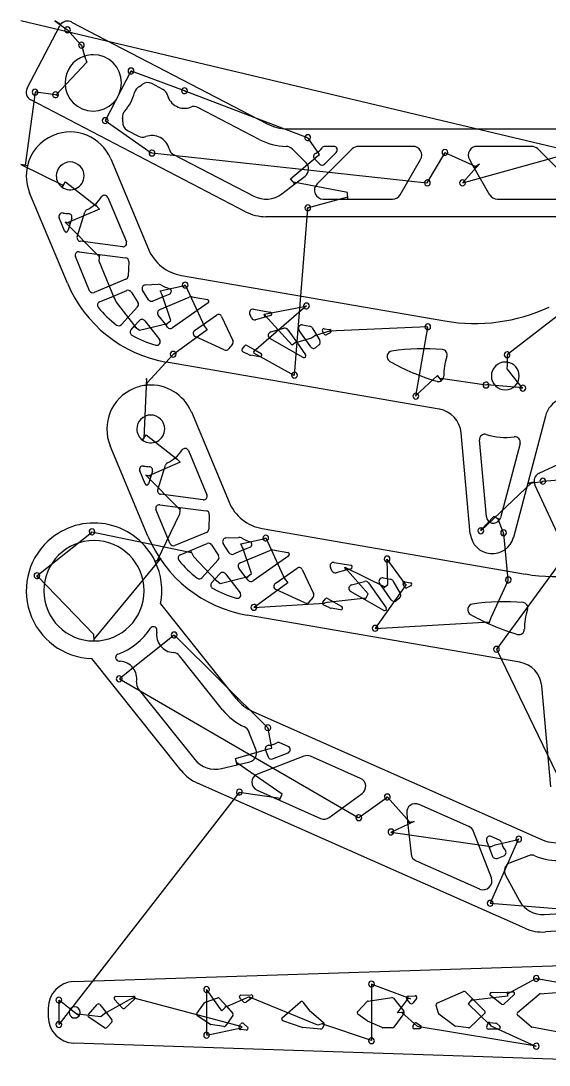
# Model space of a CAD drawing. Extents: x 0.9 to 49.1, y 1 to 24.4.
# Drawn here: x 0.88 to 12.71, y 1 to 24.38 of the extents above; entities that cross this region are included whole.
import ezdxf

# ---------------------------------------------------------------- set-up
doc = ezdxf.new("R2010")
doc.units = 0
doc.layers.get('0').update_dxf_attribs({"linetype": 'CONTINUOUS'})
doc.layers.add('3', color=7, linetype='CONTINUOUS')
doc.layers.add('9', color=7, linetype='CONTINUOUS')

msp = doc.modelspace()

# ---------------------------------------------------------------- linework, layer by layer
at = {"color": 0, "linetype": 'CONTINUOUS'}
for p, q in [((23.27, 19.065), (0.881, 24.385)), ((1.643, 24.385), (1.909, 24.19)), ((1.924, 24.188), (2.222, 23.851)), ((2.236, 23.844), (2.319, 23.549)), ((2.358, 23.458), (1.671, 22.727)), ((3.345, 23.26), (2.775, 22.165)), ((4.542, 22.818), (3.359, 23.255)), ((1.199, 22.785), (0.979, 21.153)), ((1.656, 22.727), (1.212, 22.792)), ((7.301, 21.769), (4.557, 22.814)), ((2.771, 22.152), (3.801, 21.429)), ((7.566, 21.392), (7.314, 21.76)), ((3.816, 21.428), (9.966, 20.757)), ((6.917, 20.848), (7.489, 21.33)), ((9.98, 20.76), (10.372, 21.424)), ((10.372, 21.439), (11.067, 21.127)), ((10.772, 20.756), (12.953, 21.365)), ((0.881, 21.167), (1.832, 20.699)), ((11.148, 21.184), (10.778, 20.769)), ((1.883, 20.784), (2.571, 20.236)), ((8.194, 20.542), (6.984, 20.774)), ((7.3, 20.196), (8.203, 20.443)), ((2.642, 20.167), (1.938, 19.866)), ((7.005, 16.452), (7.305, 20.181)), ((1.875, 19.878), (2.631, 19.107)), ((2.627, 19.008), (2.968, 18.176)), ((4, 18.34), (4.547, 18.459)), ((4.236, 17.678), (4.046, 18.252)), ((4.556, 18.471), (4.988, 17.544)), ((3.014, 18.089), (3.455, 17.515)), ((7.273, 18.003), (6.092, 16.973)), ((6.328, 17.818), (7.26, 17.994)), ((6.953, 17.121), (6.338, 17.801)), ((13.111, 17.946), (11.778, 16.917)), ((3.534, 17.455), (4.163, 17.611)), ((5.052, 17.468), (4.305, 16.922)), ((7.738, 17.421), (7.454, 17.328)), ((9.987, 17.531), (7.778, 17.433)), ((9.725, 15.981), (9.992, 17.516)), ((7.389, 17.281), (7.007, 17.169)), ((4.293, 16.915), (3.706, 16.277)), ((6.087, 16.954), (6.991, 16.451)), ((11.768, 16.907), (11.765, 16.693)), ((3.69, 16.375), (3.636, 15.032)), ((10.206, 16.446), (9.722, 15.995)), ((11.296, 16.227), (10.273, 16.373)), ((11.758, 16.594), (12.102, 16.161)), ((12.117, 16.164), (11.309, 16.234)), ((3.687, 15.117), (4.376, 14.569)), ((4.447, 14.5), (3.743, 14.199)), ((3.68, 14.211), (4.436, 13.44)), ((11.181, 12.968), (12.322, 14.049)), ((12.225, 14.028), (12.556, 14.066)), ((12.565, 14.079), (13.013, 14.115)), ((4.432, 13.341), (3.931, 12.3)), ((11.469, 13.283), (11.178, 12.982)), ((11.685, 12.922), (11.558, 13.24)), ((1.239, 11.957), (2.465, 12.928)), ((2.469, 12.943), (4.698, 12.478)), ((11.792, 11.865), (11.69, 12.908)), ((5.805, 12.673), (6.349, 12.796)), ((6.362, 12.805), (6.793, 11.877)), ((13.235, 12.648), (11.536, 10.325)), ((6.041, 12.011), (5.851, 12.585)), ((4.016, 12.35), (2.52, 10.547)), ((4.744, 12.391), (5.26, 11.848)), ((9.076, 12.333), (9.478, 11.779)), ((9.096, 11.763), (9.081, 12.318)), ((2.511, 10.646), (1.252, 11.949)), ((5.339, 11.788), (5.968, 11.944)), ((8.133, 12.151), (9.03, 11.707)), ((8.654, 11.555), (8.143, 12.134)), ((6.856, 11.802), (6.11, 11.255)), ((9.508, 11.765), (8.82, 10.794)), ((11.411, 11.021), (11.792, 11.85)), ((7.737, 11.364), (8.613, 11.465)), ((6.098, 11.248), (7.679, 11.344)), ((8.814, 10.781), (11.378, 10.927)), ((4.311, 10.631), (3.095, 9.66)), ((6.408, 8.553), (4.324, 10.622)), ((11.53, 10.312), (12.974, 7.312)), ((3.085, 9.65), (8.432, 6.544)), ((6.497, 8.101), (6.417, 8.541)), ((5.683, 7.866), (6.402, 8.075)), ((6.727, 7.069), (5.715, 7.772)), ((1.734, 1.907), (5.769, 7.1)), ((5.769, 7.115), (6.695, 6.976)), ((8.446, 6.544), (9.076, 6.991)), ((9.081, 7.006), (9.59, 6.44)), ((9.687, 6.459), (9.181, 6.214)), ((9.166, 6.219), (11.41, 5.892)), ((12.025, 6.065), (11.393, 4.638)), ((11.499, 5.935), (12.016, 6.053)), ((11.391, 4.624), (15.058, 4.332)), ((8.728, 2.813), (8.729, 1.562)), ((9.607, 2.484), (8.743, 2.808)), ((12.419, 2.936), (11.769, 2.587)), ((14.136, 2.631), (12.434, 2.932)), ((5.036, 2.691), (5.038, 1.685)), ((5.376, 2.217), (5.049, 2.682)), ((1.729, 2.454), (1.731, 1.921)), ((2.083, 2.176), (1.742, 2.445)), ((3.302, 2.459), (2.746, 2.151)), ((5.833, 1.855), (3.39, 2.503)), ((5.995, 2.526), (5.445, 2.288)), ((7.528, 1.896), (6.002, 2.523)), ((9.314, 2.171), (9.56, 2.497)), ((10.893, 2.374), (11.376, 1.908)), ((11.777, 2.542), (10.957, 2.449)), ((2.674, 2.083), (2.147, 2.138)), ((9.757, 1.864), (9.412, 2.182)), ((8.732, 1.548), (7.622, 1.927)), ((11.4, 1.881), (12.405, 1.426)), ((5.041, 1.671), (5.811, 1.837)), ((12.419, 1.427), (9.798, 1.86))]:
    msp.add_line(p, q, dxfattribs=at)
at = {"layer": '3', "color": 3, "linetype": 'CONTINUOUS'}
for p, q in [((2.015, 24.359), (6.394, 22.08)), ((1.022, 22.879), (1.749, 24.275)), ((4.062, 22.85), (3.811, 22.98)), ((5.912, 20.111), (1.106, 22.613)), ((6.212, 21.73), (4.843, 22.443)), ((3.265, 21.933), (3.516, 21.802)), ((6.848, 21.968), (13.902, 21.968)), ((7.265, 21.206), (6.953, 21.517)), ((8.298, 21.517), (7.51, 20.73)), ((7.887, 21.575), (7.687, 21.575)), ((9.658, 21.575), (8.437, 21.575)), ((12.313, 21.575), (11.092, 21.575)), ((13.24, 20.73), (12.452, 21.517)), ((2.892, 21.293), (3.737, 19.273)), ((4.297, 21.396), (6.094, 20.46)), ((7.457, 21.292), (7.57, 21.179)), ((7.681, 21.179), (7.943, 21.44)), ((9.374, 20.492), (9.829, 21.279)), ((10.922, 21.279), (11.023, 21.104)), ((11.023, 21.104), (11.376, 20.492)), ((7.012, 20.733), (7.245, 20.91)), ((12.484, 14.255), (26.78, 20.918)), ((6.724, 20.514), (7.012, 20.733)), ((1.921, 18.513), (1.076, 20.533)), ((2.827, 20.43), (3.242, 19.436)), ((7.65, 20.394), (8.201, 20.394)), ((8.201, 20.394), (9.203, 20.394)), ((11.547, 20.394), (13.101, 20.394)), ((1.86, 19.681), (1.737, 19.974)), ((2.021, 19.965), (1.985, 19.849)), ((2.14, 19.551), (2.312, 20.103)), ((14.383, 20), (6.367, 20)), ((1.985, 19.849), (1.934, 19.684)), ((3.16, 19.328), (2.205, 19.45)), ((2.183, 19.215), (2.64, 19.156)), ((2.42, 18.342), (2.1, 19.106)), ((2.64, 19.156), (3.226, 19.081)), ((3.294, 19), (3.281, 18.666)), ((3.233, 18.597), (2.523, 18.3)), ((3.668, 18.472), (3.954, 18.486)), ((4.478, 18.683), (10.374, 17.665)), ((2.951, 18.223), (3.249, 18.348)), ((3.346, 18.318), (3.501, 18.076)), ((3.74, 18.14), (3.605, 18.351)), ((4.215, 18.268), (4.064, 18.205)), ((4.242, 18.345), (4.239, 18.301)), ((2.643, 18.094), (2.951, 18.223)), ((4.064, 18.205), (3.837, 18.11)), ((3.988, 17.918), (4.651, 18.195)), ((5.071, 18.073), (4.273, 17.51)), ((4.717, 18.202), (5.055, 18.144)), ((3.493, 17.981), (3.13, 17.582)), ((4.122, 17.582), (3.956, 17.797)), ((4.961, 17.586), (5.258, 17.796)), ((6.041, 17.736), (6.004, 17.814)), ((6.089, 17.926), (6.463, 17.861)), ((6.467, 17.784), (6.349, 17.752)), ((3.346, 17.468), (3.42, 17.55)), ((3.42, 17.55), (3.535, 17.676)), ((3.655, 17.671), (3.984, 17.247)), ((4.165, 17.526), (4.122, 17.582)), ((4.771, 17.452), (4.961, 17.586)), ((5.375, 17.765), (5.627, 17.229)), ((6.349, 17.752), (6.133, 17.693)), ((7.186, 17.576), (7.35, 17.548)), ((5.433, 17.016), (4.783, 17.316)), ((6.476, 17.419), (6.771, 17.5)), ((6.856, 17.469), (7.049, 17.196)), ((7.369, 17.084), (7.108, 17.453)), ((7.405, 17.51), (7.498, 17.351)), ((7.498, 17.351), (7.57, 17.227)), ((7.668, 17.371), (7.631, 17.434)), ((7.672, 17.492), (7.796, 17.471)), ((7.806, 17.397), (7.719, 17.356)), ((5.617, 17.145), (5.527, 17.037)), ((5.833, 17.036), (5.893, 17.107)), ((5.942, 17.116), (6.118, 17.015)), ((7.202, 16.849), (6.457, 17.275)), ((7.049, 17.196), (7.254, 16.906)), ((7.553, 17.127), (7.484, 17.069)), ((5.993, 16.907), (5.847, 16.975)), ((6.233, 16.862), (6.023, 16.898)), ((6.118, 17.015), (6.259, 16.935)), ((10.249, 15.689), (4.143, 16.743)), ((4.697, 15.626), (5.542, 13.606)), ((12.625, 15.532), (11.909, 12.819)), ((10.943, 12.9), (10.737, 15.161)), ((11.304, 13.28), (11.147, 14.999)), ((3.726, 12.846), (2.881, 14.866)), ((4.631, 14.763), (5.047, 13.769)), ((12.057, 14.923), (11.616, 13.254)), ((3.665, 14.014), (3.542, 14.307)), ((3.826, 14.298), (3.79, 14.182)), ((3.945, 13.885), (4.116, 14.437)), ((3.79, 14.182), (3.738, 14.017)), ((13.054, 12.566), (12.388, 13.994)), ((4.964, 13.661), (4.01, 13.783)), ((4.225, 12.675), (3.905, 13.439)), ((3.988, 13.548), (4.444, 13.489)), ((4.444, 13.489), (5.03, 13.414)), ((5.099, 13.333), (5.086, 13)), ((5.037, 12.93), (4.328, 12.633)), ((6.283, 13.016), (12.179, 11.998)), ((4.681, 12.525), (5.054, 12.681)), ((5.151, 12.651), (5.306, 12.409)), ((5.545, 12.474), (5.41, 12.684)), ((5.472, 12.805), (5.759, 12.819)), ((6.047, 12.678), (6.044, 12.635)), ((4.448, 12.427), (4.681, 12.525)), ((5.868, 12.538), (5.642, 12.444)), ((5.793, 12.251), (6.456, 12.528)), ((6.019, 12.602), (5.868, 12.538)), ((6.876, 12.406), (6.078, 11.843)), ((6.522, 12.536), (6.86, 12.477)), ((5.298, 12.314), (4.935, 11.915)), ((7.894, 12.259), (8.268, 12.194)), ((5.225, 11.883), (5.34, 12.009)), ((5.46, 12.004), (5.788, 11.58)), ((5.927, 11.915), (5.761, 12.13)), ((6.766, 11.919), (7.063, 12.129)), ((7.18, 12.098), (7.432, 11.562)), ((7.846, 12.069), (7.809, 12.148)), ((8.154, 12.085), (7.938, 12.027)), ((8.272, 12.117), (8.154, 12.085)), ((5.151, 11.801), (5.225, 11.883)), ((5.97, 11.86), (5.927, 11.915)), ((6.576, 11.785), (6.766, 11.919)), ((8.281, 11.753), (8.576, 11.833)), ((8.661, 11.802), (9.058, 11.239)), ((8.988, 11.68), (8.913, 11.787)), ((8.991, 11.91), (9.155, 11.881)), ((9.21, 11.843), (9.375, 11.56)), ((9.473, 11.705), (9.436, 11.767)), ((9.477, 11.826), (9.6, 11.804)), ((9.611, 11.73), (9.523, 11.689)), ((7.238, 11.349), (6.588, 11.649)), ((7.421, 11.478), (7.331, 11.37)), ((8.586, 11.423), (8.262, 11.608)), ((9.174, 11.417), (8.988, 11.68)), ((9.357, 11.46), (9.289, 11.402)), ((4.008, 11.332), (5.704, 9.205)), ((7.638, 11.369), (7.697, 11.44)), ((7.798, 11.241), (7.652, 11.308)), ((7.747, 11.449), (8.064, 11.268)), ((8.038, 11.195), (7.828, 11.231)), ((9.007, 11.182), (8.586, 11.423)), ((12.054, 10.022), (5.948, 11.076)), ((4.466, 7.601), (2.469, 10.105)), ((5.397, 8.959), (4.434, 10.166)), ((3.51, 9.43), (4.774, 7.846)), ((12.748, 7.233), (12.542, 9.494)), ((6.075, 8.919), (12.522, 6.059)), ((6.146, 8.053), (5.987, 8.464)), ((6.864, 8.138), (6.681, 8.219)), ((6.356, 8.054), (6.414, 7.905)), ((6.516, 7.86), (6.861, 7.993)), ((5.372, 7.64), (5.724, 7.724)), ((5.724, 7.724), (6.008, 7.791)), ((7.217, 7.919), (6.177, 7.518)), ((8.483, 7.42), (7.367, 7.915)), ((12.164, 4.064), (4.836, 7.315)), ((6.168, 7.155), (6.672, 6.931)), ((7.785, 6.545), (8.519, 7.081)), ((6.672, 6.931), (7.589, 6.525)), ((10.91, 6.343), (9.794, 6.838)), ((9.519, 6.638), (9.54, 6.437)), ((9.54, 6.437), (9.615, 5.733)), ((11.415, 5.195), (11.014, 6.234)), ((11.596, 6.039), (11.413, 6.12)), ((11.308, 6.02), (11.363, 5.876)), ((11.363, 5.876), (11.441, 5.675)), ((11.543, 5.63), (11.692, 5.687)), ((12.244, 5.689), (11.833, 5.531)), ((9.731, 5.574), (11.151, 4.944)), ((11.731, 5.252), (12.046, 4.679)), ((12.6, 4.374), (14.622, 4.501)), ((15.821, 4.181), (12.625, 3.982)), ((2.066, 2.869), (16.849, 3.362)), ((5.807, 2.569), (6.038, 2.576)), ((10.196, 2.386), (10.793, 2.649)), ((10.837, 2.641), (10.994, 2.483)), ((11.419, 2.626), (11.77, 2.636)), ((11.77, 2.636), (11.89, 2.64)), ((12, 2.18), (12.484, 2.589)), ((12.507, 2.598), (14.216, 2.741)), ((2.392, 2.135), (2.587, 2.358)), ((2.648, 2.357), (2.787, 2.18)), ((3.152, 2.279), (2.976, 2.472)), ((3.005, 2.538), (3.4, 2.544)), ((3.427, 2.476), (3.207, 2.276)), ((4.823, 2.158), (4.993, 2.394)), ((5.012, 2.408), (5.287, 2.506)), ((5.33, 2.495), (5.484, 2.319)), ((5.872, 2.411), (5.781, 2.502)), ((6.029, 2.481), (5.923, 2.406)), ((6.062, 2.504), (6.029, 2.481)), ((6.731, 2.062), (7.139, 2.417)), ((7.196, 2.412), (7.328, 2.239)), ((8.421, 2.199), (8.63, 2.423)), ((8.653, 2.435), (9.183, 2.512)), ((9.22, 2.498), (9.453, 2.205)), ((9.594, 2.39), (9.521, 2.478)), ((9.548, 2.542), (9.707, 2.554)), ((9.74, 2.489), (9.654, 2.39)), ((10.994, 2.483), (11.265, 2.21)), ((11.644, 2.363), (11.396, 2.556)), ((11.918, 2.572), (11.695, 2.365)), ((1.495, 2.083), (1.495, 2.279)), ((2.787, 2.18), (2.919, 2.012)), ((5.627, 2.109), (5.463, 1.881)), ((5.484, 2.319), (5.624, 2.158)), ((7.334, 2.233), (7.658, 1.957)), ((8.636, 1.988), (8.427, 2.14)), ((9.454, 2.157), (9.234, 1.852)), ((10.227, 2.163), (10.175, 2.338)), ((10.592, 1.878), (10.241, 2.143)), ((11.264, 2.153), (10.932, 1.844)), ((12.304, 1.858), (12, 2.12)), ((2.752, 1.833), (2.399, 2.077)), ((2.917, 1.961), (2.803, 1.839)), ((5.111, 1.917), (4.833, 2.102)), ((5.425, 1.865), (5.127, 1.911)), ((5.766, 1.853), (5.801, 1.918)), ((5.861, 1.929), (5.954, 1.852)), ((7.177, 1.845), (6.744, 1.995)), ((7.668, 1.912), (7.633, 1.828)), ((8.971, 1.839), (8.644, 1.984)), ((9.658, 1.871), (9.689, 1.925)), ((9.743, 1.94), (9.828, 1.889)), ((11.311, 1.861), (11.336, 1.93)), ((11.378, 1.957), (11.514, 1.94)), ((11.534, 1.931), (11.603, 1.873)), ((5.924, 1.782), (5.797, 1.795)), ((7.593, 1.804), (7.186, 1.843)), ((9.202, 1.836), (8.987, 1.836)), ((9.809, 1.816), (9.694, 1.812)), ((10.9, 1.834), (10.61, 1.87)), ((11.576, 1.803), (11.348, 1.808)), ((13.781, 1.574), (12.322, 1.85)), ((16.849, 1), (2.066, 1.493))]:
    msp.add_line(p, q, dxfattribs=at)
for centre, radius, start, end in [((1.924, 24.185), 0.197, 62.5, 143.5), ((1.924, 24.185), 0.197, 143.5, 152.5), ((1.924, 24.185), 0.065, 153, 180), ((1.924, 24.185), 0.065, 180, 0), ((1.924, 24.185), 0.065, 90, 153), ((1.924, 24.185), 0.065, 0, 90), ((2.235, 23.841), 0.065, 135, 180), ((2.235, 23.841), 0.065, 90, 135), ((2.235, 23.841), 0.065, 0, 90), ((2.235, 23.841), 0.065, 180, 0), ((2.501, 22.996), 0.632, 90, 108), ((2.501, 22.996), 0.632, 0, 90), ((2.501, 22.996), 0.632, 108, 180), ((3.346, 23.263), 0.065, 90, 180), ((3.346, 23.263), 0.065, 180, 323), ((3.346, 23.263), 0.065, 0, 90), ((3.346, 23.263), 0.065, 323, 0), ((2.501, 22.996), 0.632, 180, 0), ((3.346, 23.263), 0.394, 296.8574, 309.2968), ((3.72, 22.806), 0.197, 62.5, 129.2968), ((1.197, 22.788), 0.197, 152.5, 242.5), ((1.197, 22.788), 0.065, 90, 180), ((1.197, 22.788), 0.065, 180, 0), ((1.197, 22.788), 0.065, 9, 90), ((1.197, 22.788), 0.065, 0, 9), ((1.656, 22.73), 0.065, 90, 180), ((1.656, 22.73), 0.065, 180, 341), ((1.656, 22.73), 0.065, 0, 90), ((1.656, 22.73), 0.065, 341, 0), ((2.501, 22.996), 0.945, 318.1877, 346.8123), ((3.613, 22.736), 0.197, 116.8574, 166.8123), ((3.971, 22.675), 0.197, 14.3103, 62.5), ((4.543, 22.821), 0.394, 194.3103, 290.6897), ((4.543, 22.821), 0.065, 90, 180), ((4.543, 22.821), 0.065, 180, 323), ((4.543, 22.821), 0.065, 0, 90), ((4.543, 22.821), 0.065, 323, 0), ((4.752, 22.269), 0.197, 62.5, 110.6897), ((2.767, 22.152), 0.065, 90, 180), ((2.767, 22.152), 0.065, 54, 90), ((3.352, 22.235), 0.197, 138.1877, 188.1426), ((2.767, 22.152), 0.065, 180, 0), ((2.767, 22.152), 0.065, 0, 54), ((2.767, 22.152), 0.394, 355.7032, 8.1426), ((3.356, 22.107), 0.197, 175.7032, 242.5), ((6.848, 22.953), 0.984, 242.5, 270), ((1.984, 20.913), 0.984, 112.7045, 166.7045), ((1.984, 20.913), 0.984, 22.7045, 112.7045), ((3.607, 21.977), 0.197, 242.5, 290.6897), ((3.816, 21.424), 0.394, 14.3103, 110.6897), ((7.303, 21.771), 0.065, 90, 180), ((7.303, 21.771), 0.065, 180, 305), ((7.303, 21.771), 0.065, 0, 90), ((7.303, 21.771), 0.065, 305, 0), ((4.388, 21.57), 0.197, 194.3103, 242.5), ((6.848, 22.953), 1.378, 242.5, 268.7384), ((6.814, 21.378), 0.197, 45, 88.7384), ((7.303, 21.771), 0.394, 296.2809, 324.3147), ((7.687, 21.496), 0.0787, 90, 144.3147), ((7.887, 21.496), 0.0787, 315, 90), ((8.437, 21.378), 0.197, 90, 135), ((9.658, 21.378), 0.197, 330, 90), ((11.092, 21.378), 0.197, 90, 210), ((12.313, 21.378), 0.197, 45, 90), ((3.816, 21.424), 0.065, 153, 180), ((3.816, 21.424), 0.065, 180, 0), ((3.816, 21.424), 0.065, 90, 153), ((3.816, 21.424), 0.065, 0, 90), ((7.512, 21.348), 0.0787, 116.2809, 214.1281), ((7.512, 21.348), 0.0787, 214.1281, 225), ((10.375, 21.439), 0.065, 90, 180), ((10.375, 21.439), 0.065, 180, 251), ((10.375, 21.439), 0.065, 251, 0), ((10.375, 21.439), 0.065, 0, 90), ((1.984, 20.913), 0.984, 166.7045, 202.7045), ((1.984, 20.913), 0.312, 90, 180), ((1.984, 20.913), 0.312, 0, 90), ((7.125, 21.067), 0.197, 307.2739, 45), ((7.626, 21.235), 0.0787, 225, 315), ((1.984, 20.913), 0.312, 180, 234), ((1.984, 20.913), 0.312, 234, 0), ((9.981, 20.757), 0.065, 90, 171), ((9.981, 20.757), 0.065, 0, 90), ((10.769, 20.757), 0.065, 90, 180), ((10.769, 20.757), 0.065, 45, 90), ((7.65, 20.59), 0.197, 135, 270), ((9.981, 20.757), 0.065, 171, 180), ((9.981, 20.757), 0.065, 180, 0), ((10.769, 20.757), 0.065, 180, 0), ((10.769, 20.757), 0.065, 0, 45), ((1.984, 20.913), 0.846, 311.0393, 326.2907), ((2.754, 20.4), 0.0787, 22.7045, 146.2907), ((6.367, 20.984), 0.591, 242.5, 307.2739), ((9.203, 20.59), 0.197, 270, 330), ((11.547, 20.59), 0.197, 210, 270), ((2.387, 20.08), 0.0787, 115.7878, 162.7045), ((1.984, 20.913), 0.846, 295.7878, 311.0393), ((6.367, 20.984), 0.984, 242.5, 270), ((7.303, 20.197), 0.065, 90, 180), ((7.303, 20.197), 0.065, 180, 269), ((7.303, 20.197), 0.065, 269, 0), ((7.303, 20.197), 0.065, 0, 90), ((1.81, 20.005), 0.0787, 79.1182, 202.7045), ((1.984, 20.913), 0.846, 259.1182, 267.628), ((1.946, 19.989), 0.0787, 342.7045, 87.628), ((1.896, 19.696), 0.0394, 202.7045, 342.7045), ((2.215, 19.528), 0.0787, 162.7045, 262.7045), ((3.17, 19.406), 0.0787, 262.7045, 22.7045), ((2.173, 19.137), 0.0787, 82.7045, 202.7045), ((4.645, 19.653), 0.984, 202.7045, 260.2045), ((3.216, 19.003), 0.0787, 357.7045, 82.7045), ((4.645, 19.653), 2.953, 202.7045, 260.2045), ((3.202, 18.67), 0.0787, 292.7045, 357.7045), ((3.96, 18.368), 0.118, 61.9166, 92.7045), ((4.558, 18.469), 0.065, 90, 180), ((4.558, 18.469), 0.065, 0, 90), ((2.492, 18.373), 0.0787, 202.7045, 292.7045), ((3.279, 18.275), 0.0787, 32.7045, 112.7045), ((3.671, 18.394), 0.0787, 92.7045, 212.7045), ((4.645, 19.653), 1.339, 241.9166, 251.2802), ((4.199, 18.305), 0.0394, 292.7045, 355.2045), ((4.203, 18.348), 0.0394, 355.2045, 71.2802), ((4.558, 18.469), 0.065, 180, 215), ((4.558, 18.469), 0.065, 215, 0), ((2.674, 18.022), 0.0787, 112.7045, 219.6047), ((3.434, 18.034), 0.0787, 317.7045, 32.7045), ((3.807, 18.183), 0.0787, 212.7045, 292.7045), ((4.697, 18.086), 0.118, 80.2045, 112.7045), ((5.048, 18.105), 0.0394, 305.2045, 80.2045), ((7.274, 18.001), 0.065, 90, 180), ((7.274, 18.001), 0.065, 0, 90), ((4.645, 19.653), 2.638, 219.6047, 232.0542), ((4.019, 17.845), 0.0787, 112.7045, 217.7045), ((5.304, 17.731), 0.0787, 25.2045, 125.2045), ((6.076, 17.848), 0.0787, 80.2045, 205.2045), ((6.457, 17.822), 0.0394, 285.2045, 80.2045), ((7.274, 18.001), 0.065, 180, 197), ((7.274, 18.001), 0.065, 197, 0), ((11.044, 21.545), 3.937, 260.2045, 294.9869), ((3.072, 17.635), 0.0787, 232.0542, 317.7045), ((3.593, 17.623), 0.0787, 37.7045, 137.7045), ((6.113, 17.769), 0.0787, 205.2045, 285.2045), ((7.172, 17.499), 0.0787, 80.2045, 215.2045), ((7.337, 17.47), 0.0787, 30.2045, 80.2045), ((9.99, 17.532), 0.065, 90, 180), ((9.99, 17.532), 0.065, 0, 90), ((3.404, 17.415), 0.0787, 137.7045, 240.9833), ((4.645, 19.653), 2.638, 240.9833, 253.5651), ((4.228, 17.575), 0.0787, 217.7045, 305.2045), ((4.816, 17.388), 0.0787, 125.2045, 245.2045), ((6.496, 17.343), 0.0787, 105.2045, 240.2045), ((6.792, 17.424), 0.0787, 35.2045, 105.2045), ((7.665, 17.454), 0.0394, 80.2045, 210.2045), ((7.702, 17.391), 0.0394, 210.2045, 295.2045), ((7.789, 17.432), 0.0394, 7.7045, 80.2045), ((7.789, 17.432), 0.0394, 295.2045, 7.7045), ((9.99, 17.532), 0.065, 180, 269), ((9.99, 17.532), 0.065, 269, 0), ((3.921, 17.198), 0.0787, 253.5651, 37.7045), ((5.556, 17.195), 0.0787, 320.2045, 25.2045), ((5.923, 17.082), 0.0394, 60.2045, 140.2045), ((7.433, 17.129), 0.0787, 215.2045, 310.2045), ((7.502, 17.187), 0.0787, 310.2045, 30.2045), ((4.29, 16.918), 0.065, 90, 180), ((4.29, 16.918), 0.065, 180, 0), ((4.29, 16.918), 0.065, 9, 90), ((4.29, 16.918), 0.065, 0, 9), ((5.466, 17.087), 0.0787, 245.2045, 320.2045), ((5.863, 17.011), 0.0394, 140.2045, 245.2045), ((6.043, 17.015), 0.118, 245.2045, 260.2045), ((6.24, 16.901), 0.0394, 260.2045, 60.2045), ((7.221, 16.883), 0.0394, 240.2045, 35.2045), ((9.204, 16.868), 0.125, 98.6057, 240.0931), ((9.892, 12.32), 4.724, 84.8343, 98.6057), ((10.307, 16.908), 0.118, 341.4953, 84.8343), ((11.726, 16.433), 1.378, 161.4953, 180.2641), ((11.766, 16.909), 0.065, 90, 180), ((11.766, 16.909), 0.065, 180, 0), ((11.766, 16.909), 0.065, 27, 90), ((11.766, 16.909), 0.065, 0, 27), ((11.497, 20.855), 4.724, 240.0931, 254.0273), ((11.726, 16.433), 0.312, 90, 180), ((11.726, 16.433), 0.312, 81, 90), ((11.726, 16.433), 0.312, 0, 81), ((7.006, 16.449), 0.065, 162, 180), ((7.006, 16.449), 0.065, 180, 0), ((7.006, 16.449), 0.065, 90, 162), ((7.006, 16.449), 0.065, 0, 90), ((10.23, 16.426), 0.118, 307.1457, 0.2641), ((11.726, 16.433), 0.312, 180, 270), ((11.726, 16.433), 0.312, 270, 0), ((3.789, 15.246), 0.984, 112.7045, 202.7045), ((3.789, 15.246), 0.984, 94.7045, 112.7045), ((3.789, 15.246), 0.984, 22.7045, 94.7045), ((10.23, 16.426), 0.118, 254.0273, 307.1457), ((11.294, 16.23), 0.065, 90, 180), ((11.294, 16.23), 0.065, 180, 0), ((11.294, 16.23), 0.065, 9, 90), ((11.294, 16.23), 0.065, 0, 9), ((12.118, 16.161), 0.065, 171, 180), ((12.118, 16.161), 0.065, 180, 0), ((12.118, 16.161), 0.065, 90, 171), ((12.118, 16.161), 0.065, 0, 90), ((9.722, 15.98), 0.065, 90, 180), ((9.722, 15.98), 0.065, 180, 270), ((9.722, 15.98), 0.065, 81, 90), ((9.722, 15.98), 0.065, 270, 0), ((9.722, 15.98), 0.065, 0, 81), ((13.196, 15.381), 0.591, 114.9869, 165.2045), ((10.149, 15.107), 0.591, 5.2045, 80.2045), ((3.789, 15.246), 0.312, 90, 180), ((3.789, 15.246), 0.312, 0, 90), ((3.789, 15.246), 0.312, 180, 234), ((3.789, 15.246), 0.312, 234, 0), ((11.265, 15.01), 0.118, 72.0542, 185.2045), ((11.726, 16.433), 1.378, 252.0542, 278.3548), ((11.943, 14.953), 0.118, 345.2045, 98.3548), ((3.789, 15.246), 0.846, 311.0393, 326.2907), ((4.559, 14.733), 0.0787, 22.7045, 146.2907), ((3.789, 15.246), 0.846, 295.7878, 311.0393), ((3.614, 14.338), 0.0787, 79.1182, 202.7045), ((3.789, 15.246), 0.846, 259.1182, 267.628), ((3.751, 14.322), 0.0787, 342.7045, 87.628), ((4.192, 14.413), 0.0787, 115.7878, 162.7045), ((12.567, 14.077), 0.197, 114.9869, 186.9869), ((12.567, 14.077), 0.197, 186.9869, 204.9869), ((12.567, 14.077), 0.065, 90, 180), ((12.567, 14.077), 0.065, 180, 216), ((12.567, 14.077), 0.065, 216, 0), ((12.567, 14.077), 0.065, 0, 90), ((3.701, 14.029), 0.0394, 202.7045, 342.7045), ((4.02, 13.861), 0.0787, 162.7045, 262.7045), ((4.974, 13.739), 0.0787, 262.7045, 22.7045), ((6.45, 13.986), 0.984, 202.7045, 260.2045), ((3.978, 13.47), 0.0787, 82.7045, 202.7045), ((5.02, 13.336), 0.0787, 357.7045, 82.7045), ((2.518, 11.622), 1.518, 25.7156, 128.5778), ((11.462, 13.294), 0.159, 185.2045, 329.2045), ((11.462, 13.294), 0.159, 329.2045, 345.2045), ((2.472, 12.942), 0.065, 90, 180), ((2.472, 12.942), 0.065, 180, 234), ((2.472, 12.942), 0.065, 234, 0), ((2.472, 12.942), 0.065, 0, 90), ((5.007, 13.003), 0.0787, 292.7045, 357.7045), ((6.363, 12.803), 0.065, 90, 180), ((6.363, 12.803), 0.065, 0, 90), ((11.433, 12.945), 0.492, 185.2045, 345.2045), ((11.178, 12.966), 0.065, 90, 180), ((11.178, 12.966), 0.065, 180, 270), ((11.178, 12.966), 0.065, 81, 90), ((11.178, 12.966), 0.065, 270, 0), ((11.178, 12.966), 0.065, 0, 81), ((11.688, 12.923), 0.065, 90, 180), ((11.688, 12.923), 0.065, 180, 270), ((11.688, 12.923), 0.065, 0, 90), ((11.688, 12.923), 0.065, 270, 0), ((2.518, 11.622), 1.518, 128.5778, 268.1485), ((2.518, 11.622), 1.124, 90, 180), ((2.518, 11.622), 1.124, 0, 90), ((6.45, 13.986), 2.953, 202.7045, 260.2045), ((4.297, 12.706), 0.0787, 202.7045, 292.7045), ((5.084, 12.608), 0.0787, 32.7045, 112.7045), ((5.476, 12.727), 0.0787, 92.7045, 212.7045), ((5.764, 12.701), 0.118, 61.9166, 92.7045), ((6.45, 13.986), 1.339, 241.9166, 251.2802), ((6.004, 12.638), 0.0394, 292.7045, 355.2045), ((6.008, 12.681), 0.0394, 355.2045, 71.2802), ((6.363, 12.803), 0.065, 180, 198), ((6.363, 12.803), 0.065, 198, 0), ((4.478, 12.355), 0.0787, 112.7045, 219.6047), ((5.239, 12.367), 0.0787, 317.7045, 32.7045), ((5.611, 12.516), 0.0787, 212.7045, 292.7045), ((6.501, 12.419), 0.118, 80.2045, 112.7045), ((6.853, 12.438), 0.0394, 305.2045, 80.2045), ((9.079, 12.334), 0.065, 90, 180), ((9.079, 12.334), 0.065, 0, 90), ((2.518, 11.622), 1.518, 349.007, 25.7156), ((6.45, 13.986), 2.638, 219.6047, 232.0542), ((5.824, 12.178), 0.0787, 112.7045, 217.7045), ((7.88, 12.181), 0.0787, 80.2045, 205.2045), ((8.261, 12.155), 0.0394, 285.2045, 80.2045), ((9.079, 12.334), 0.065, 180, 270), ((9.079, 12.334), 0.065, 270, 0), ((12.849, 15.878), 3.937, 260.2045, 294.9869), ((1.241, 11.96), 0.065, 90, 180), ((1.241, 11.96), 0.065, 180, 306), ((1.241, 11.96), 0.065, 0, 90), ((1.241, 11.96), 0.065, 306, 0), ((5.398, 11.956), 0.0787, 37.7045, 137.7045), ((7.108, 12.065), 0.0787, 25.2045, 125.2045), ((7.917, 12.103), 0.0787, 205.2045, 285.2045), ((11.795, 11.865), 0.065, 90, 180), ((11.795, 11.865), 0.065, 0, 90), ((4.877, 11.968), 0.0787, 232.0542, 317.7045), ((5.209, 11.748), 0.0787, 137.7045, 240.9833), ((6.033, 11.908), 0.0787, 217.7045, 305.2045), ((6.621, 11.721), 0.0787, 125.2045, 245.2045), ((8.301, 11.677), 0.0787, 105.2045, 240.2045), ((8.597, 11.757), 0.0787, 35.2045, 105.2045), ((8.977, 11.832), 0.0787, 80.2045, 215.2045), ((9.142, 11.804), 0.0787, 30.2045, 80.2045), ((9.47, 11.787), 0.0394, 145.2045, 210.2045), ((9.47, 11.787), 0.0394, 80.2045, 145.2045), ((9.507, 11.724), 0.0394, 210.2045, 295.2045), ((9.594, 11.765), 0.0394, 295.2045, 80.2045), ((11.795, 11.865), 0.065, 180, 252), ((11.795, 11.865), 0.065, 252, 0), ((2.518, 11.622), 1.124, 180, 270), ((2.518, 11.622), 1.124, 270, 0), ((6.45, 13.986), 2.638, 240.9833, 253.5651), ((5.726, 11.532), 0.0787, 253.5651, 37.7045), ((7.361, 11.528), 0.0787, 320.2045, 25.2045), ((9.306, 11.52), 0.0787, 310.2045, 30.2045), ((6.095, 11.251), 0.065, 90, 180), ((6.095, 11.251), 0.065, 180, 270), ((6.095, 11.251), 0.065, 9, 90), ((6.095, 11.251), 0.065, 270, 0), ((6.095, 11.251), 0.065, 0, 9), ((7.271, 11.421), 0.0787, 245.2045, 320.2045), ((7.668, 11.344), 0.0394, 140.2045, 192.7045), ((7.668, 11.344), 0.0394, 192.7045, 245.2045), ((7.728, 11.415), 0.0394, 60.2045, 140.2045), ((7.848, 11.348), 0.118, 245.2045, 260.2045), ((8.044, 11.234), 0.0394, 260.2045, 60.2045), ((9.026, 11.216), 0.0394, 240.2045, 35.2045), ((9.238, 11.462), 0.0787, 215.2045, 310.2045), ((11.009, 11.201), 0.125, 98.6057, 240.0931), ((11.697, 6.653), 4.724, 84.8343, 98.6057), ((12.112, 11.241), 0.118, 341.4953, 84.8343), ((13.302, 15.188), 4.724, 240.0931, 245.6668), ((13.531, 10.766), 1.378, 161.4953, 180.2641), ((2.518, 11.622), 1.518, 290.6674, 326.4881), ((3.849, 10.74), 0.0787, 4.0076, 146.4881), ((8.811, 10.782), 0.065, 90, 180), ((8.811, 10.782), 0.065, 180, 270), ((8.811, 10.782), 0.065, 45, 90), ((8.811, 10.782), 0.065, 270, 0), ((8.811, 10.782), 0.065, 0, 45), ((13.302, 15.188), 4.724, 245.6668, 254.0273), ((12.034, 10.759), 0.118, 254.0273, 0.2641), ((4.313, 10.633), 0.394, 170.3881, 266.7675), ((3.731, 10.732), 0.197, 350.3881, 4.0076), ((4.313, 10.633), 0.065, 90, 180), ((4.313, 10.633), 0.065, 180, 306), ((4.313, 10.633), 0.065, 0, 90), ((4.313, 10.633), 0.065, 306, 0), ((11.527, 10.313), 0.065, 90, 180), ((11.527, 10.313), 0.065, 180, 270), ((11.527, 10.313), 0.065, 45, 90), ((11.527, 10.313), 0.065, 270, 0), ((11.527, 10.313), 0.065, 0, 45), ((3.081, 10.128), 0.0787, 110.6674, 253.148), ((4.28, 10.044), 0.197, 38.5778, 86.7675), ((3.115, 10.241), 0.197, 253.148, 266.7675), ((3.082, 9.651), 0.394, 350.3881, 86.7675), ((11.954, 9.44), 0.591, 5.2045, 80.2045), ((3.082, 9.651), 0.065, 90, 180), ((3.082, 9.651), 0.065, 180, 270), ((3.082, 9.651), 0.065, 27, 90), ((3.082, 9.651), 0.065, 270, 0), ((3.082, 9.651), 0.065, 0, 27), ((3.664, 9.553), 0.197, 170.3881, 218.5778), ((6.474, 9.819), 0.984, 218.5778, 246.0778), ((6.474, 9.819), 1.378, 218.5778, 244.8162), ((5.804, 8.394), 0.197, 21.0778, 64.8162), ((6.41, 8.555), 0.065, 90, 180), ((6.41, 8.555), 0.065, 180, 287), ((6.41, 8.555), 0.065, 0, 90), ((6.41, 8.555), 0.065, 287, 0), ((6.41, 8.555), 0.394, 272.3587, 300.3924), ((6.649, 8.147), 0.0787, 66.0778, 120.3924), ((5.962, 7.983), 0.197, 283.3517, 21.0778), ((6.43, 8.083), 0.0787, 92.3587, 190.2059), ((6.43, 8.083), 0.0787, 190.2059, 201.0778), ((6.832, 8.066), 0.0787, 291.0778, 66.0778), ((5.235, 8.215), 0.591, 218.5778, 283.3517), ((6.488, 7.933), 0.0787, 201.0778, 291.0778), ((7.287, 7.735), 0.197, 66.0778, 111.0778), ((5.235, 8.215), 0.984, 218.5778, 246.0778), ((6.248, 7.335), 0.197, 111.0778, 246.0778), ((8.404, 7.24), 0.197, 306.0778, 66.0778), ((5.772, 7.115), 0.065, 90, 180), ((5.772, 7.115), 0.065, 180, 251), ((5.772, 7.115), 0.065, 251, 0), ((5.772, 7.115), 0.065, 0, 90), ((9.084, 7.005), 0.065, 90, 180), ((9.084, 7.005), 0.065, 0, 90), ((9.084, 7.005), 0.065, 180, 233), ((9.084, 7.005), 0.065, 233, 0), ((9.714, 6.658), 0.197, 66.0778, 186.0778), ((8.447, 6.541), 0.065, 162, 180), ((8.447, 6.541), 0.065, 90, 162), ((8.447, 6.541), 0.065, 0, 90), ((7.669, 6.704), 0.197, 246.0778, 306.0778), ((8.447, 6.541), 0.065, 180, 0), ((10.831, 6.163), 0.197, 21.0778, 66.0778), ((9.167, 6.222), 0.065, 90, 180), ((9.167, 6.222), 0.065, 180, 323), ((9.167, 6.222), 0.065, 0, 90), ((9.167, 6.222), 0.065, 323, 0), ((11.381, 6.048), 0.0787, 66.0778, 201.0778), ((12.027, 6.063), 0.065, 90, 180), ((12.027, 6.063), 0.065, 0, 90), ((11.564, 5.967), 0.0787, 11.7631, 66.0778), ((12.027, 6.063), 0.394, 191.7631, 219.7969), ((12.027, 6.063), 0.065, 180, 215), ((12.027, 6.063), 0.065, 215, 0), ((12.921, 6.959), 0.984, 246.0778, 273.5778), ((9.811, 5.754), 0.197, 186.0778, 246.0778), ((11.514, 5.703), 0.0787, 201.0778, 291.0778), ((11.664, 5.761), 0.0787, 291.0778, 39.7969), ((12.315, 5.505), 0.197, 67.3393, 111.0778), ((12.921, 6.959), 1.378, 247.3393, 273.5778), ((11.903, 5.347), 0.197, 111.0778, 208.8038), ((11.231, 5.124), 0.197, 246.0778, 21.0778), ((11.388, 4.624), 0.065, 90, 180), ((11.388, 4.624), 0.065, 63, 90), ((11.388, 4.624), 0.065, 0, 63), ((12.563, 4.964), 0.591, 208.8038, 273.5778), ((11.388, 4.624), 0.065, 180, 0), ((12.563, 4.964), 0.984, 246.0778, 273.5778), ((2.085, 2.279), 0.591, 91.9092, 180), ((8.729, 2.816), 0.065, 90, 180), ((8.729, 2.816), 0.065, 180, 323), ((8.729, 2.816), 0.065, 0, 90), ((8.729, 2.816), 0.065, 323, 0), ((12.42, 2.939), 0.065, 90, 180), ((12.42, 2.939), 0.065, 180, 324), ((12.42, 2.939), 0.065, 0, 90), ((12.42, 2.939), 0.065, 324, 0), ((5.038, 2.693), 0.065, 90, 180), ((5.038, 2.693), 0.065, 180, 305), ((5.038, 2.693), 0.065, 0, 90), ((5.038, 2.693), 0.065, 305, 0), ((6.039, 2.537), 0.0394, 305.1428, 91.6724), ((10.809, 2.613), 0.0394, 44.8057, 113.8147), ((11.421, 2.587), 0.0394, 91.6902, 232.088), ((11.892, 2.601), 0.0394, 312.8409, 91.6902), ((12.51, 2.559), 0.0394, 94.7756, 130.1696), ((1.731, 2.457), 0.065, 90, 180), ((1.731, 2.457), 0.065, 180, 305), ((1.731, 2.457), 0.065, 0, 90), ((1.731, 2.457), 0.065, 305, 0), ((2.617, 2.332), 0.0394, 38.2818, 138.7316), ((3.005, 2.499), 0.0394, 90.9113, 222.2136), ((3.401, 2.505), 0.0394, 21.5625, 90.9113), ((3.401, 2.505), 0.0394, 312.2136, 21.5625), ((5.025, 2.371), 0.0394, 109.6398, 144.2718), ((5.301, 2.469), 0.0394, 41.1067, 109.6398), ((5.809, 2.53), 0.0394, 91.6724, 225), ((5.9, 2.439), 0.0394, 225, 305.1428), ((7.165, 2.388), 0.0394, 37.4701, 131.0366), ((8.659, 2.396), 0.0394, 98.2824, 136.9804), ((9.189, 2.473), 0.0394, 38.5635, 98.2824), ((9.551, 2.503), 0.0394, 157.0151, 219.7883), ((9.551, 2.503), 0.0394, 94.2419, 157.0151), ((9.624, 2.415), 0.0394, 219.7883, 319.2419), ((9.71, 2.515), 0.0394, 319.2419, 94.2419), ((10.212, 2.35), 0.0394, 113.8147, 196.7262), ((11.668, 2.394), 0.0394, 232.088, 312.8409), ((2.085, 2.181), 0.125, 90, 180), ((2.085, 2.181), 0.125, 180, 323), ((2.085, 2.181), 0.125, 0, 90), ((2.085, 2.181), 0.125, 323, 0), ((2.421, 2.109), 0.0394, 138.7316, 235.3685), ((3.181, 2.305), 0.0394, 222.2136, 312.2136), ((4.855, 2.135), 0.0394, 144.2718, 236.3591), ((5.595, 2.132), 0.0394, 324.4093, 41.1067), ((7.36, 2.263), 0.0394, 217.4701, 229.5221), ((8.45, 2.172), 0.0394, 136.9804, 234.0653), ((9.423, 2.18), 0.0394, 1.3144, 38.5635), ((9.423, 2.18), 0.0394, 324.0653, 1.3144), ((10.265, 2.174), 0.0394, 196.7262, 232.9426), ((11.237, 2.182), 0.0394, 313.0066, 44.8057), ((12.026, 2.15), 0.0394, 130.1696, 229.2588), ((2.085, 2.083), 0.591, 180, 268.0908), ((1.731, 1.906), 0.065, 90, 180), ((1.731, 1.906), 0.065, 180, 0), ((1.731, 1.906), 0.065, 81, 90), ((1.731, 1.906), 0.065, 0, 81), ((2.888, 1.988), 0.0394, 316.7988, 38.2818), ((5.133, 1.95), 0.0394, 236.3591, 261.2838), ((5.431, 1.904), 0.0394, 261.2838, 324.4093), ((5.836, 1.899), 0.0394, 50.0953, 151.9373), ((6.757, 2.033), 0.0394, 131.0366, 250.8774), ((7.632, 1.927), 0.0394, 13.2509, 49.5221), ((7.632, 1.927), 0.0394, 336.9797, 13.2509), ((8.66, 2.02), 0.0394, 234.0653, 246.1669), ((9.692, 1.851), 0.0394, 150.6263, 272.082), ((9.723, 1.906), 0.0394, 59.1852, 150.6263), ((9.808, 1.856), 0.0394, 345.6336, 59.1852), ((10.615, 1.91), 0.0394, 232.9426, 262.7857), ((11.373, 1.918), 0.0394, 121.8838, 160.8133), ((11.373, 1.918), 0.0394, 82.9542, 121.8838), ((11.509, 1.901), 0.0394, 49.7031, 82.9542), ((11.577, 1.843), 0.0394, 268.7585, 49.7031), ((2.774, 1.866), 0.0394, 235.3685, 316.7988), ((5.038, 1.669), 0.065, 90, 180), ((5.038, 1.669), 0.065, 180, 0), ((5.038, 1.669), 0.065, 81, 90), ((5.038, 1.669), 0.065, 0, 81), ((5.801, 1.834), 0.0394, 151.9373, 208.103), ((5.801, 1.834), 0.0394, 208.103, 264.2688), ((5.928, 1.822), 0.0394, 264.2688, 50.0953), ((7.19, 1.882), 0.0394, 250.8774, 264.4647), ((7.596, 1.843), 0.0394, 264.4647, 336.9797), ((8.987, 1.875), 0.0394, 246.1669, 270), ((9.202, 1.875), 0.0394, 270, 324.0653), ((9.808, 1.856), 0.0394, 272.082, 345.6336), ((10.905, 1.873), 0.0394, 262.7857, 313.0066), ((11.348, 1.848), 0.0394, 160.8133, 268.7585), ((12.33, 1.888), 0.0394, 229.2588, 259.2942), ((8.729, 1.546), 0.065, 90, 180), ((8.729, 1.546), 0.065, 180, 0), ((8.729, 1.546), 0.065, 81, 90), ((8.729, 1.546), 0.065, 0, 81), ((12.42, 1.423), 0.065, 162, 180), ((12.42, 1.423), 0.065, 180, 0), ((12.42, 1.423), 0.065, 90, 162), ((12.42, 1.423), 0.065, 0, 90)]:
    msp.add_arc(centre, radius, start, end, dxfattribs=at)
at = {"layer": '9', "color": 9, "linetype": 'CONTINUOUS'}
for p, q in [((1.766, 24.302), (1.643, 24.385)), ((1.766, 24.302), (1.727, 24.333)), ((1.866, 24.214), (1.924, 24.188)), ((1.866, 24.214), (1.909, 24.19)), ((2.189, 23.887), (2.236, 23.844)), ((2.189, 23.887), (2.222, 23.851)), ((2.306, 23.597), (2.358, 23.458)), ((2.306, 23.597), (2.319, 23.549)), ((3.398, 23.224), (3.345, 23.26)), ((3.398, 23.224), (3.359, 23.255)), ((1.261, 22.798), (1.199, 22.785)), ((1.261, 22.798), (1.212, 22.792)), ((1.718, 22.709), (1.656, 22.727)), ((1.718, 22.709), (1.671, 22.727)), ((4.595, 22.782), (4.542, 22.818)), ((4.595, 22.782), (4.557, 22.814)), ((2.806, 22.204), (2.771, 22.152)), ((2.806, 22.204), (2.775, 22.165)), ((7.34, 21.718), (7.301, 21.769)), ((7.34, 21.718), (7.314, 21.76)), ((3.758, 21.454), (3.816, 21.428)), ((3.758, 21.454), (3.801, 21.429)), ((7.447, 21.304), (7.566, 21.392)), ((7.447, 21.304), (7.489, 21.33)), ((10.354, 21.377), (10.372, 21.439)), ((10.354, 21.377), (10.372, 21.424)), ((1.026, 21.139), (0.881, 21.167)), ((1.026, 21.139), (0.979, 21.153)), ((11.023, 21.104), (11.148, 21.184)), ((11.023, 21.104), (11.067, 21.127)), ((7.012, 20.733), (6.917, 20.848)), ((1.801, 20.66), (1.883, 20.784)), ((1.801, 20.66), (1.832, 20.699)), ((7.012, 20.733), (6.984, 20.774)), ((9.917, 20.767), (9.98, 20.76)), ((9.917, 20.767), (9.966, 20.757)), ((10.815, 20.803), (10.772, 20.756)), ((10.815, 20.803), (10.778, 20.769)), ((8.201, 20.394), (8.194, 20.542)), ((8.201, 20.394), (8.203, 20.443)), ((2.54, 20.275), (2.642, 20.167)), ((2.54, 20.275), (2.571, 20.236)), ((7.302, 20.132), (7.3, 20.196)), ((7.302, 20.132), (7.305, 20.181)), ((1.985, 19.849), (1.875, 19.878)), ((1.985, 19.849), (1.938, 19.866)), ((2.64, 19.156), (2.627, 19.008)), ((2.64, 19.156), (2.631, 19.107)), ((4.064, 18.205), (4, 18.34)), ((4.064, 18.205), (4.046, 18.252)), ((4.505, 18.432), (4.556, 18.471)), ((4.505, 18.432), (4.547, 18.459)), ((2.951, 18.223), (3.014, 18.089)), ((2.951, 18.223), (2.968, 18.176)), ((6.349, 17.752), (6.328, 17.818)), ((6.349, 17.752), (6.338, 17.801)), ((7.212, 17.982), (7.273, 18.003)), ((7.212, 17.982), (7.26, 17.994)), ((3.42, 17.55), (3.534, 17.455)), ((3.42, 17.55), (3.455, 17.515)), ((4.122, 17.582), (4.236, 17.678)), ((4.122, 17.582), (4.163, 17.611)), ((4.961, 17.586), (5.052, 17.468)), ((4.961, 17.586), (4.988, 17.544)), ((7.498, 17.351), (7.389, 17.281)), ((7.498, 17.351), (7.454, 17.328)), ((7.828, 17.438), (7.738, 17.421)), ((7.828, 17.438), (7.778, 17.433)), ((9.989, 17.467), (9.987, 17.531)), ((9.989, 17.467), (9.992, 17.516)), ((7.049, 17.196), (6.953, 17.121)), ((7.049, 17.196), (7.007, 17.169)), ((4.355, 16.928), (4.293, 16.915)), ((4.355, 16.928), (4.305, 16.922)), ((6.118, 17.015), (6.087, 16.954)), ((6.118, 17.015), (6.092, 16.973)), ((11.823, 16.938), (11.768, 16.907)), ((11.823, 16.938), (11.778, 16.917)), ((11.775, 16.742), (11.758, 16.594)), ((11.775, 16.742), (11.765, 16.693)), ((3.708, 16.227), (3.69, 16.375)), ((6.944, 16.469), (7.005, 16.452)), ((6.944, 16.469), (6.991, 16.451)), ((10.301, 16.332), (10.206, 16.446)), ((10.301, 16.332), (10.273, 16.373)), ((3.708, 16.227), (3.706, 16.277)), ((11.358, 16.24), (11.296, 16.227)), ((11.358, 16.24), (11.309, 16.234)), ((12.054, 16.171), (12.117, 16.164)), ((12.054, 16.171), (12.102, 16.161)), ((9.732, 16.044), (9.722, 15.995)), ((9.732, 16.044), (9.725, 15.981)), ((3.605, 14.993), (3.687, 15.117)), ((3.605, 14.993), (3.636, 15.032)), ((4.345, 14.608), (4.447, 14.5)), ((4.345, 14.608), (4.376, 14.569)), ((3.79, 14.182), (3.68, 14.211)), ((3.79, 14.182), (3.743, 14.199)), ((12.371, 14.053), (12.225, 14.028)), ((12.371, 14.053), (12.322, 14.049)), ((12.514, 14.039), (12.565, 14.079)), ((12.514, 14.039), (12.556, 14.066)), ((4.444, 13.489), (4.432, 13.341)), ((4.444, 13.489), (4.436, 13.44)), ((11.599, 13.213), (11.469, 13.283)), ((11.599, 13.213), (11.558, 13.24)), ((2.434, 12.889), (2.469, 12.943)), ((2.434, 12.889), (2.465, 12.928)), ((11.188, 13.03), (11.178, 12.982)), ((11.188, 13.03), (11.181, 12.968)), ((11.688, 12.858), (11.685, 12.922)), ((11.688, 12.858), (11.69, 12.908)), ((5.868, 12.538), (5.805, 12.673)), ((6.301, 12.783), (6.362, 12.805)), ((6.301, 12.783), (6.349, 12.796)), ((4.681, 12.525), (4.744, 12.391)), ((4.681, 12.525), (4.698, 12.478)), ((5.868, 12.538), (5.851, 12.585)), ((3.885, 12.28), (4.016, 12.35)), ((3.885, 12.28), (3.931, 12.3)), ((9.079, 12.269), (9.076, 12.333)), ((9.079, 12.269), (9.081, 12.318)), ((1.279, 11.907), (1.239, 11.957)), ((1.279, 11.907), (1.252, 11.949)), ((5.927, 11.915), (6.041, 12.011)), ((5.927, 11.915), (5.968, 11.944)), ((8.154, 12.085), (8.133, 12.151)), ((8.154, 12.085), (8.143, 12.134)), ((5.225, 11.883), (5.339, 11.788)), ((5.225, 11.883), (5.26, 11.848)), ((6.766, 11.919), (6.856, 11.802)), ((6.766, 11.919), (6.793, 11.877)), ((8.988, 11.68), (9.096, 11.763)), ((8.988, 11.68), (9.03, 11.707)), ((9.438, 11.809), (9.508, 11.765)), ((9.438, 11.809), (9.478, 11.779)), ((11.775, 11.803), (11.792, 11.865)), ((11.775, 11.803), (11.792, 11.85)), ((8.586, 11.423), (8.654, 11.555)), ((8.586, 11.423), (8.613, 11.465)), ((6.159, 11.261), (6.098, 11.248)), ((6.159, 11.261), (6.11, 11.255)), ((7.63, 11.335), (7.737, 11.364)), ((7.63, 11.335), (7.679, 11.344)), ((11.355, 10.883), (11.411, 11.021)), ((8.857, 10.828), (8.814, 10.781)), ((8.857, 10.828), (8.82, 10.794)), ((11.355, 10.883), (11.378, 10.927)), ((2.518, 10.498), (2.511, 10.646)), ((2.518, 10.498), (2.52, 10.547)), ((4.351, 10.581), (4.311, 10.631)), ((4.351, 10.581), (4.324, 10.622)), ((11.573, 10.359), (11.53, 10.312)), ((11.573, 10.359), (11.536, 10.325)), ((3.14, 9.681), (3.085, 9.65)), ((3.14, 9.681), (3.095, 9.66)), ((6.429, 8.493), (6.408, 8.553)), ((6.429, 8.493), (6.417, 8.541)), ((6.352, 8.069), (6.497, 8.101)), ((6.352, 8.069), (6.402, 8.075)), ((5.724, 7.724), (5.683, 7.866)), ((5.724, 7.724), (5.715, 7.772)), ((5.751, 7.054), (5.769, 7.115)), ((5.751, 7.054), (5.769, 7.1)), ((6.672, 6.931), (6.727, 7.069)), ((6.672, 6.931), (6.695, 6.976)), ((9.045, 6.953), (9.081, 7.006)), ((9.045, 6.953), (9.076, 6.991)), ((8.386, 6.561), (8.446, 6.544)), ((8.386, 6.561), (8.432, 6.544)), ((9.54, 6.437), (9.687, 6.459)), ((9.54, 6.437), (9.59, 6.44)), ((9.219, 6.183), (9.166, 6.219)), ((9.219, 6.183), (9.181, 6.214)), ((11.363, 5.876), (11.499, 5.935)), ((11.363, 5.876), (11.41, 5.892)), ((11.974, 6.026), (12.025, 6.065)), ((11.974, 6.026), (12.016, 6.053)), ((11.418, 4.682), (11.391, 4.624)), ((11.418, 4.682), (11.393, 4.638)), ((8.781, 2.777), (8.728, 2.813)), ((8.781, 2.777), (8.743, 2.808)), ((12.473, 2.901), (12.419, 2.936)), ((12.473, 2.901), (12.434, 2.932)), ((5.075, 2.64), (5.036, 2.691)), ((5.075, 2.64), (5.049, 2.682)), ((11.77, 2.636), (11.769, 2.587)), ((11.77, 2.636), (11.777, 2.542)), ((1.768, 2.403), (1.729, 2.454)), ((1.768, 2.403), (1.742, 2.445)), ((3.437, 2.519), (3.302, 2.459)), ((3.437, 2.519), (3.39, 2.503)), ((6.029, 2.481), (5.995, 2.526)), ((6.029, 2.481), (6.002, 2.523)), ((9.515, 2.518), (9.607, 2.484)), ((9.515, 2.518), (9.56, 2.497)), ((10.994, 2.483), (10.893, 2.374)), ((10.994, 2.483), (10.957, 2.449)), ((2.185, 2.106), (2.083, 2.176)), ((2.185, 2.106), (2.147, 2.138)), ((2.787, 2.18), (2.674, 2.083)), ((2.787, 2.18), (2.746, 2.151)), ((5.484, 2.319), (5.376, 2.217)), ((5.484, 2.319), (5.445, 2.288)), ((9.462, 2.181), (9.314, 2.171)), ((9.462, 2.181), (9.412, 2.182)), ((1.741, 1.97), (1.731, 1.921)), ((1.741, 1.97), (1.734, 1.907)), ((7.671, 1.936), (7.528, 1.896)), ((7.671, 1.936), (7.622, 1.927)), ((11.352, 1.951), (11.4, 1.881)), ((11.352, 1.951), (11.376, 1.908)), ((5.048, 1.733), (5.038, 1.685)), ((5.048, 1.733), (5.041, 1.671)), ((5.766, 1.816), (5.833, 1.855)), ((5.766, 1.816), (5.811, 1.837)), ((9.846, 1.846), (9.757, 1.864)), ((9.846, 1.846), (9.798, 1.86)), ((8.739, 1.61), (8.729, 1.562)), ((8.739, 1.61), (8.732, 1.548)), ((12.358, 1.443), (12.419, 1.427)), ((12.358, 1.443), (12.405, 1.426))]:
    msp.add_line(p, q, dxfattribs=at)

doc.saveas('drawing.dxf')
